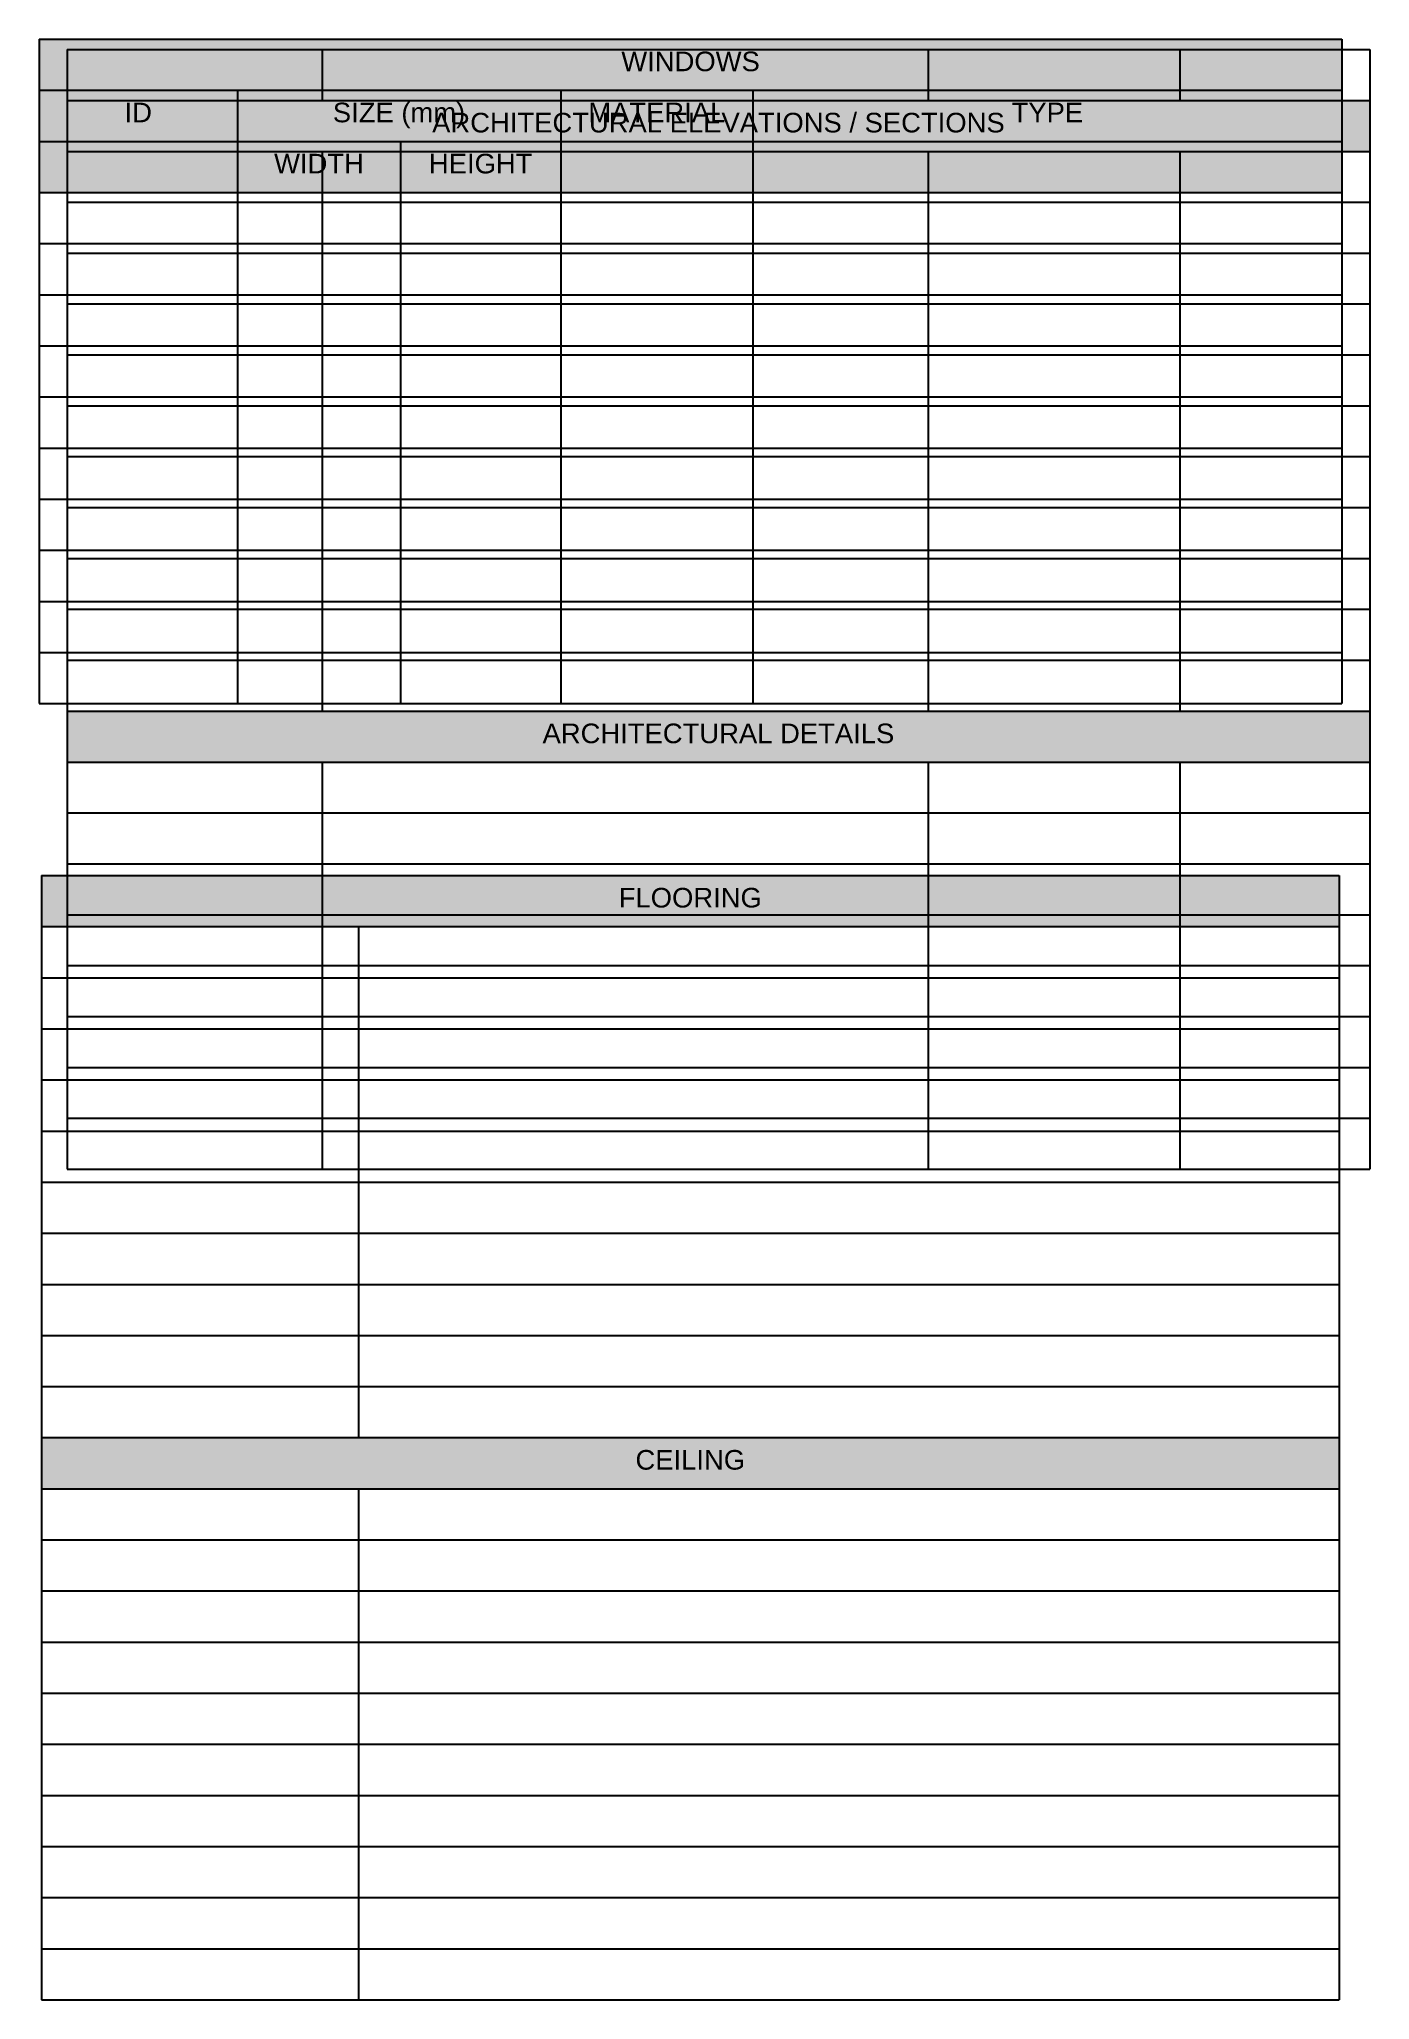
# Model space of a CAD drawing. Header units: inches. Extents: x 6.99 to 13.35, y 0.04 to 9.41.
import ezdxf

# ---------------------------------------------------------------- set-up
doc = ezdxf.new("R2010")
doc.units = ezdxf.units.IN
doc.layers.add('G-PAPR-GRAY', color=251, linetype='Continuous', lineweight=15)
doc.styles.add('SMALL', font='arial.ttf', dxfattribs={"height": 0.09375})
doc.styles.get("Standard").update_dxf_attribs({"font": 'swissc.ttf'})

# ---------------------------------------------------------------- blocks, each defined once
blk = doc.blocks.new('*T249')
at = {"layer": 'G-PAPR-GRAY', "color": 0, "linetype": 'ByBlock', "lineweight": -2, "transparency": 16777216}
for p, q in [((0, 0), (6.2252, 0)), ((0, 0), (0, -0.2443)), ((1.2189, 0), (1.2189, -0.2443)), ((4.1141, 0), (4.1141, -0.2443)), ((5.3181, 0), (5.3181, -0.2443)), ((6.2252, 0), (6.2252, -5.3526)), ((0, -0.4875), (6.2252, -0.4875)), ((0, -0.4875), (0, -3.1638)), ((1.2189, -0.4875), (1.2189, -3.1638)), ((4.1141, -0.4875), (4.1141, -3.1638)), ((5.3181, -0.4875), (5.3181, -3.1638)), ((0, -0.7307), (6.2252, -0.7307)), ((0, -0.9739), (6.2252, -0.9739)), ((0, -1.2171), (6.2252, -1.2171)), ((0, -1.4603), (6.2252, -1.4603)), ((0, -1.7035), (6.2252, -1.7035)), ((0, -1.9467), (6.2252, -1.9467)), ((0, -2.1899), (6.2252, -2.1899)), ((0, -2.4331), (6.2252, -2.4331)), ((0, -2.6763), (6.2252, -2.6763)), ((0, -2.9195), (6.2252, -2.9195)), ((0, -3.407), (6.2252, -3.407)), ((0, -3.407), (0, -5.3526)), ((1.2189, -3.407), (1.2189, -5.3526)), ((4.1141, -3.407), (4.1141, -5.3526)), ((5.3181, -3.407), (5.3181, -5.3526)), ((0, -3.6502), (6.2252, -3.6502)), ((0, -3.8934), (6.2252, -3.8934)), ((0, -4.1366), (6.2252, -4.1366)), ((0, -4.3798), (6.2252, -4.3798)), ((0, -4.623), (6.2252, -4.623)), ((0, -4.8662), (6.2252, -4.8662)), ((0, -5.1094), (6.2252, -5.1094)), ((0, -5.3526), (6.2252, -5.3526))]:
    blk.add_line(p, q, dxfattribs=at)
at = {"layer": 'G-PAPR-GRAY', "color": 7, "linetype": 'ByBlock', "lineweight": -2, "transparency": 16777216}
for p, q in [((0, -0.2443), (6.2252, -0.2443)), ((0, -0.2443), (0, -0.4875)), ((0, -3.1638), (6.2252, -3.1638)), ((0, -3.1638), (0, -3.407))]:
    blk.add_line(p, q, dxfattribs=at)
at = {"layer": 'G-PAPR-GRAY', "color": 9, "transparency": 16777216}
for points in [[(0, -0.2443), (0, -0.4875), (6.2252, -0.2443), (6.2252, -0.4875)], [(0, -3.1638), (0, -3.407), (6.2252, -3.1638), (6.2252, -3.407)]]:
    blk.add_solid(points, dxfattribs=at)
at = {"layer": 'G-PAPR-GRAY', "color": 7, "transparency": 16777216, "char_height": 0.09375, "attachment_point": 2, "style": 'SMALL'}
for s, insert, width in [('{\\fArial|b0|i0|c0;', (0.6094, -0.0591), 1.100665), ('{\\fArial|b0|i0|c0;ARCHITECTURAL ELEVATIONS / SECTIONS', (3.1126, -0.3034), 6.107), ('{\\fArial|b0|i0|c0;', (0.6094, -0.5466), 1.100665), ('{\\fArial|b0|i0|c0;', (2.6665, -0.5466), 2.776996), ('{\\fArial|b0|i0|c0;', (4.7161, -0.5466), 1.08584), ('{\\fArial|b0|i0|c0;', (5.7717, -0.5466), 0.788899), ('{\\fArial|b0|i0|c0;', (0.6094, -0.7898), 1.100665), ('{\\fArial|b0|i0|c0;', (2.6665, -0.7898), 2.776996), ('{\\fArial|b0|i0|c0;', (4.7161, -0.7898), 1.08584), ('{\\fArial|b0|i0|c0;', (5.7717, -0.7898), 0.788899), ('{\\fArial|b0|i0|c0;', (0.6094, -1.033), 1.100665), ('{\\fArial|b0|i0|c0;', (2.6665, -1.033), 2.776996), ('{\\fArial|b0|i0|c0;', (4.7161, -1.033), 1.08584), ('{\\fArial|b0|i0|c0;', (5.7717, -1.033), 0.788899), ('{\\fArial|b0|i0|c0;', (0.6094, -1.2762), 1.100665), ('{\\fArial|b0|i0|c0;', (2.6665, -1.2762), 2.776996), ('{\\fArial|b0|i0|c0;', (4.7161, -1.2762), 1.08584), ('{\\fArial|b0|i0|c0;', (5.7717, -1.2762), 0.788899), ('{\\fArial|b0|i0|c0;', (0.6094, -1.5194), 1.100665), ('{\\fArial|b0|i0|c0;', (2.6665, -1.5194), 2.776996), ('{\\fArial|b0|i0|c0;', (4.7161, -1.5194), 1.08584), ('{\\fArial|b0|i0|c0;', (5.7717, -1.5194), 0.788899), ('{\\fArial|b0|i0|c0;', (0.6094, -1.7626), 1.100665), ('{\\fArial|b0|i0|c0;', (2.6665, -1.7626), 2.776996), ('{\\fArial|b0|i0|c0;', (4.7161, -1.7626), 1.08584), ('{\\fArial|b0|i0|c0;', (5.7717, -1.7626), 0.788899), ('{\\fArial|b0|i0|c0;', (0.6094, -2.0058), 1.100665), ('{\\fArial|b0|i0|c0;', (2.6665, -2.0058), 2.776996), ('{\\fArial|b0|i0|c0;', (4.7161, -2.0058), 1.08584), ('{\\fArial|b0|i0|c0;', (5.7717, -2.0058), 0.788899), ('{\\fArial|b0|i0|c0;', (0.6094, -2.249), 1.100665), ('{\\fArial|b0|i0|c0;', (2.6665, -2.249), 2.776996), ('{\\fArial|b0|i0|c0;', (4.7161, -2.249), 1.08584), ('{\\fArial|b0|i0|c0;', (5.7717, -2.249), 0.788899), ('{\\fArial|b0|i0|c0;', (0.6094, -2.4922), 1.100665), ('{\\fArial|b0|i0|c0;', (2.6665, -2.4922), 2.776996), ('{\\fArial|b0|i0|c0;', (4.7161, -2.4922), 1.08584), ('{\\fArial|b0|i0|c0;', (5.7717, -2.4922), 0.788899), ('{\\fArial|b0|i0|c0;', (0.6094, -2.7354), 1.100665), ('{\\fArial|b0|i0|c0;', (2.6665, -2.7354), 2.776996), ('{\\fArial|b0|i0|c0;', (4.7161, -2.7354), 1.08584), ('{\\fArial|b0|i0|c0;', (5.7717, -2.7354), 0.788899), ('{\\fArial|b0|i0|c0;', (0.6094, -2.9786), 1.100665), ('{\\fArial|b0|i0|c0;ARCHITECTURAL DETAILS', (3.1126, -3.2229), 6.107), ('{\\fArial|b0|i0|c0;', (0.6094, -3.4661), 1.100665), ('{\\fArial|b0|i0|c0;', (2.6665, -3.4661), 2.776996), ('{\\fArial|b0|i0|c0;', (4.7161, -3.4661), 1.08584), ('{\\fArial|b0|i0|c0;', (5.7717, -3.4661), 0.788899), ('{\\fArial|b0|i0|c0;', (0.6094, -3.7093), 1.100665), ('{\\fArial|b0|i0|c0;', (2.6665, -3.7093), 2.776996), ('{\\fArial|b0|i0|c0;', (4.7161, -3.7093), 1.08584), ('{\\fArial|b0|i0|c0;', (5.7717, -3.7093), 0.788899), ('{\\fArial|b0|i0|c0;', (0.6094, -3.9525), 1.100665), ('{\\fArial|b0|i0|c0;', (2.6665, -3.9525), 2.776996), ('{\\fArial|b0|i0|c0;', (4.7161, -3.9525), 1.08584), ('{\\fArial|b0|i0|c0;', (5.7717, -3.9525), 0.788899), ('{\\fArial|b0|i0|c0;', (0.6094, -4.1957), 1.100665), ('{\\fArial|b0|i0|c0;', (2.6665, -4.1957), 2.776996), ('{\\fArial|b0|i0|c0;', (4.7161, -4.1957), 1.08584), ('{\\fArial|b0|i0|c0;', (5.7717, -4.1957), 0.788899), ('{\\fArial|b0|i0|c0;', (0.6094, -4.4389), 1.100665), ('{\\fArial|b0|i0|c0;', (2.6665, -4.4389), 2.776996), ('{\\fArial|b0|i0|c0;', (4.7161, -4.4389), 1.08584), ('{\\fArial|b0|i0|c0;', (5.7717, -4.4389), 0.788899), ('{\\fArial|b0|i0|c0;', (0.6094, -4.6821), 1.100665), ('{\\fArial|b0|i0|c0;', (2.6665, -4.6821), 2.776996), ('{\\fArial|b0|i0|c0;', (4.7161, -4.6821), 1.08584), ('{\\fArial|b0|i0|c0;', (5.7717, -4.6821), 0.788899), ('{\\fArial|b0|i0|c0;', (0.6094, -4.9253), 1.100665), ('{\\fArial|b0|i0|c0;', (2.6665, -4.9253), 2.776996), ('{\\fArial|b0|i0|c0;', (4.7161, -4.9253), 1.08584), ('{\\fArial|b0|i0|c0;', (5.7717, -4.9253), 0.788899), ('{\\fArial|b0|i0|c0;', (0.6094, -5.1685), 1.100665), ('{\\fArial|b0|i0|c0;', (2.6665, -5.1685), 2.776996), ('{\\fArial|b0|i0|c0;', (4.7161, -5.1685), 1.08584), ('{\\fArial|b0|i0|c0;', (5.7717, -5.1685), 0.788899)]:
    blk.add_mtext(s, dxfattribs=dict(at, insert=insert, width=width))
at = {"layer": 'G-PAPR-GRAY', "color": 0, "transparency": 16777216, "char_height": 0.12608, "attachment_point": 2}
for insert, width in [((2.6665, -0.0591), 2.776996), ((4.7161, -0.0591), 1.08584), ((5.7717, -0.0591), 0.788899), ((2.6665, -2.9786), 2.776996), ((4.7161, -2.9786), 1.08584), ((5.7717, -2.9786), 0.788899)]:
    blk.add_mtext('{\\fArial|b0|i0|c0;', dxfattribs=dict(at, insert=insert, width=width))
blk = doc.blocks.new('*T250')
at = {"layer": 'G-PAPR-GRAY', "color": 7, "linetype": 'ByBlock', "lineweight": -2, "transparency": 16777216}
for p, q in [((0, 0), (6.2252, 0)), ((0, 0), (0, -0.7328)), ((0, -0.2443), (6.2252, -0.2443)), ((0.9468, -0.2443), (0.9468, -0.7328)), ((2.4921, -0.2443), (2.4921, -0.7328)), ((3.4102, -0.2443), (3.4102, -0.7328)), ((6.2252, -0.2443), (6.2252, -0.7328)), ((0, -0.4886), (6.2252, -0.4886)), ((1.7271, -0.4886), (1.7271, -0.7328))]:
    blk.add_line(p, q, dxfattribs=at)
at = {"layer": 'G-PAPR-GRAY', "color": 0, "linetype": 'ByBlock', "lineweight": -2, "transparency": 16777216}
for p, q in [((6.2252, 0), (6.2252, -0.2443)), ((0, -0.7328), (6.2252, -0.7328)), ((0, -0.7328), (0, -3.1756)), ((0.9468, -0.7328), (0.9468, -3.1756)), ((1.7271, -0.7328), (1.7271, -3.1756)), ((2.4921, -0.7328), (2.4921, -3.1756)), ((3.4102, -0.7328), (3.4102, -3.1756)), ((6.2252, -0.7328), (6.2252, -3.1756)), ((0, -0.9771), (6.2252, -0.9771)), ((0, -1.2214), (6.2252, -1.2214)), ((0, -1.4657), (6.2252, -1.4657)), ((0, -1.71), (6.2252, -1.71)), ((0, -1.9542), (6.2252, -1.9542)), ((0, -2.1985), (6.2252, -2.1985)), ((0, -2.4428), (6.2252, -2.4428)), ((0, -2.6871), (6.2252, -2.6871)), ((0, -2.9314), (6.2252, -2.9314)), ((0, -3.1756), (6.2252, -3.1756))]:
    blk.add_line(p, q, dxfattribs=at)
at = {"layer": 'G-PAPR-GRAY', "color": 9, "transparency": 16777216}
for points in [[(0, 0), (0, -0.2443), (6.2252, 0), (6.2252, -0.2443)], [(0, -0.2443), (0, -0.4886), (0.9468, -0.2443), (0.9468, -0.4886)], [(0.9468, -0.2443), (0.9468, -0.4886), (2.4921, -0.2443), (2.4921, -0.4886)], [(2.4921, -0.2443), (2.4921, -0.4886), (3.4102, -0.2443), (3.4102, -0.4886)], [(3.4102, -0.2443), (3.4102, -0.4886), (6.2252, -0.2443), (6.2252, -0.4886)], [(0, -0.4886), (0, -0.7328), (0.9468, -0.4886), (0.9468, -0.7328)], [(0.9468, -0.4886), (0.9468, -0.7328), (1.7271, -0.4886), (1.7271, -0.7328)], [(1.7271, -0.4886), (1.7271, -0.7328), (2.4921, -0.4886), (2.4921, -0.7328)], [(2.4921, -0.4886), (2.4921, -0.7328), (3.4102, -0.4886), (3.4102, -0.7328)], [(3.4102, -0.4886), (3.4102, -0.7328), (6.2252, -0.4886), (6.2252, -0.7328)]]:
    blk.add_solid(points, dxfattribs=at)
at = {"layer": 'G-PAPR-GRAY', "color": 7, "transparency": 16777216, "char_height": 0.09375, "attachment_point": 2, "style": 'SMALL'}
for s, insert, width in [('{\\fArial|b0|i0|c0;WINDOWS', (3.1126, -0.0591), 6.107), ('{\\fArial|b0|i0|c0;ID', (0.4734, -0.3034), 0.828587), ('{\\fArial|b0|i0|c0;SIZE (mm)', (1.7195, -0.3034), 1.427158), ('{\\fArial|b0|i0|c0;MATERIAL', (2.9512, -0.3034), 0.799816), ('{\\fArial|b0|i0|c0;TYPE', (4.8177, -0.3034), 2.696839), ('{\\fArial|b0|i0|c0;', (0.4734, -0.5477), 0.828587), ('{\\fArial|b0|i0|c0;WIDTH', (1.337, -0.5477), 0.662128), ('{\\fArial|b0|i0|c0;HEIGHT', (2.1096, -0.5477), 0.64683), ('{\\fArial|b0|i0|c0;', (2.9512, -0.5477), 0.799816), ('{\\fArial|b0|i0|c0;', (4.8177, -0.5477), 2.696839), ('{\\fArial|b0|i0|c0;', (0.4734, -0.7919), 0.828587), ('{\\fArial|b0|i0|c0;', (1.337, -0.7919), 0.662128), ('{\\fArial|b0|i0|c0;', (2.1096, -0.7919), 0.64683), ('{\\fArial|b0|i0|c0;', (2.9512, -0.7919), 0.799816), ('{\\fArial|b0|i0|c0;', (4.8177, -0.7919), 2.696839), ('{\\fArial|b0|i0|c0;', (0.4734, -1.0362), 0.828587), ('{\\fArial|b0|i0|c0;', (0.4734, -1.2805), 0.828587), ('{\\fArial|b0|i0|c0;', (1.337, -1.2805), 0.662128), ('{\\fArial|b0|i0|c0;', (2.9512, -1.2805), 0.799816), ('{\\fArial|b0|i0|c0;', (4.8177, -1.2805), 2.696839), ('{\\fArial|b0|i0|c0;', (0.4734, -1.5248), 0.828587), ('{\\fArial|b0|i0|c0;', (1.337, -1.5248), 0.662128), ('{\\fArial|b0|i0|c0;', (2.1096, -1.5248), 0.64683), ('{\\fArial|b0|i0|c0;', (2.9512, -1.5248), 0.799816), ('{\\fArial|b0|i0|c0;', (4.8177, -1.5248), 2.696839), ('{\\fArial|b0|i0|c0;', (0.4734, -1.7691), 0.828587), ('{\\fArial|b0|i0|c0;', (1.337, -1.7691), 0.662128), ('{\\fArial|b0|i0|c0;', (2.1096, -1.7691), 0.64683), ('{\\fArial|b0|i0|c0;', (2.9512, -1.7691), 0.799816), ('{\\fArial|b0|i0|c0;', (4.8177, -1.7691), 2.696839), ('{\\fArial|b0|i0|c0;', (0.4734, -2.0133), 0.828587), ('{\\fArial|b0|i0|c0;', (1.337, -2.0133), 0.662128), ('{\\fArial|b0|i0|c0;', (2.1096, -2.0133), 0.64683), ('{\\fArial|b0|i0|c0;', (2.9512, -2.0133), 0.799816), ('{\\fArial|b0|i0|c0;', (4.8177, -2.0133), 2.696839), ('{\\fArial|b0|i0|c0;', (0.4734, -2.2576), 0.828587), ('{\\fArial|b0|i0|c0;', (1.337, -2.2576), 0.662128), ('{\\fArial|b0|i0|c0;', (2.1096, -2.2576), 0.64683), ('{\\fArial|b0|i0|c0;', (2.9512, -2.2576), 0.799816), ('{\\fArial|b0|i0|c0;', (4.8177, -2.2576), 2.696839), ('{\\fArial|b0|i0|c0;', (0.4734, -2.5019), 0.828587), ('{\\fArial|b0|i0|c0;', (1.337, -2.5019), 0.662128), ('{\\fArial|b0|i0|c0;', (2.1096, -2.5019), 0.64683), ('{\\fArial|b0|i0|c0;', (2.9512, -2.5019), 0.799816), ('{\\fArial|b0|i0|c0;', (4.8177, -2.5019), 2.696839), ('{\\fArial|b0|i0|c0;', (0.4734, -2.7462), 0.828587), ('{\\fArial|b0|i0|c0;', (1.337, -2.7462), 0.662128), ('{\\fArial|b0|i0|c0;', (2.1096, -2.7462), 0.64683), ('{\\fArial|b0|i0|c0;', (2.9512, -2.7462), 0.799816), ('{\\fArial|b0|i0|c0;', (4.8177, -2.7462), 2.696839), ('{\\fArial|b0|i0|c0;', (0.4734, -2.9905), 0.828587), ('{\\fArial|b0|i0|c0;', (1.337, -2.9905), 0.662128), ('{\\fArial|b0|i0|c0;', (2.1096, -2.9905), 0.64683), ('{\\fArial|b0|i0|c0;', (2.9512, -2.9905), 0.799816), ('{\\fArial|b0|i0|c0;', (4.8177, -2.9905), 2.696839)]:
    blk.add_mtext(s, dxfattribs=dict(at, insert=insert, width=width))
at = {"layer": 'G-PAPR-GRAY', "color": 0, "transparency": 16777216, "char_height": 0.12608, "attachment_point": 2}
for insert, width in [((1.337, -1.0362), 0.662128), ((2.1096, -1.0362), 0.64683), ((2.9512, -1.0362), 0.799816), ((4.8177, -1.0362), 2.696839), ((2.1096, -1.2805), 0.64683)]:
    blk.add_mtext('{\\fArial|b0|i0|c0;', dxfattribs=dict(at, insert=insert, width=width))
blk = doc.blocks.new('*T251')
at = {"layer": 'G-PAPR-GRAY', "color": 7, "linetype": 'ByBlock', "lineweight": -2, "transparency": 16777216}
for p, q in [((0, 0), (6.201, 0)), ((0, 0), (0, -0.2443)), ((0, -2.6871), (6.201, -2.6871)), ((0, -2.6871), (0, -2.9314))]:
    blk.add_line(p, q, dxfattribs=at)
at = {"layer": 'G-PAPR-GRAY', "color": 0, "linetype": 'ByBlock', "lineweight": -2, "transparency": 16777216}
for p, q in [((6.201, 0), (6.201, -5.3742)), ((0, -0.2443), (6.201, -0.2443)), ((0, -0.2443), (0, -2.6871)), ((1.5142, -0.2443), (1.5142, -2.6871)), ((0, -0.4886), (6.201, -0.4886)), ((0, -0.7328), (6.201, -0.7328)), ((0, -0.9771), (6.201, -0.9771)), ((0, -1.2214), (6.201, -1.2214)), ((0, -1.4657), (6.201, -1.4657)), ((0, -1.71), (6.201, -1.71)), ((0, -1.9542), (6.201, -1.9542)), ((0, -2.1985), (6.201, -2.1985)), ((0, -2.4428), (6.201, -2.4428)), ((0, -2.9314), (6.201, -2.9314)), ((0, -2.9314), (0, -5.3742)), ((1.5142, -2.9314), (1.5142, -5.3742)), ((0, -3.1756), (6.201, -3.1756)), ((0, -3.4199), (6.201, -3.4199)), ((0, -3.6642), (6.201, -3.6642)), ((0, -3.9085), (6.201, -3.9085)), ((0, -4.1528), (6.201, -4.1528)), ((0, -4.397), (6.201, -4.397)), ((0, -4.6413), (6.201, -4.6413)), ((0, -4.8856), (6.201, -4.8856)), ((0, -5.1299), (6.201, -5.1299)), ((0, -5.3742), (6.201, -5.3742))]:
    blk.add_line(p, q, dxfattribs=at)
at = {"layer": 'G-PAPR-GRAY', "color": 9, "transparency": 16777216}
for points in [[(0, 0), (0, -0.2443), (6.201, 0), (6.201, -0.2443)], [(0, -2.6871), (0, -2.9314), (6.201, -2.6871), (6.201, -2.9314)]]:
    blk.add_solid(points, dxfattribs=at)
at = {"layer": 'G-PAPR-GRAY', "color": 7, "transparency": 16777216, "char_height": 0.09375, "attachment_point": 2, "style": 'SMALL'}
for s, insert, width in [('{\\fArial|b0|i0|c0;FLOORING', (3.1005, -0.0591), 6.082817), ('{\\fArial|b0|i0|c0;', (0.7571, -0.3034), 1.396037), ('{\\fArial|b0|i0|c0;', (3.8576, -0.3034), 4.56858), ('{\\fArial|b0|i0|c0;', (0.7571, -0.5477), 1.396037), ('{\\fArial|b0|i0|c0;', (3.8576, -0.5477), 4.56858), ('{\\fArial|b0|i0|c0;', (0.7571, -0.7919), 1.396037), ('{\\fArial|b0|i0|c0;', (3.8576, -0.7919), 4.56858), ('{\\fArial|b0|i0|c0;', (0.7571, -1.0362), 1.396037), ('{\\fArial|b0|i0|c0;', (3.8576, -1.0362), 4.56858), ('{\\fArial|b0|i0|c0;', (0.7571, -1.2805), 1.396037), ('{\\fArial|b0|i0|c0;', (3.8576, -1.2805), 4.56858), ('{\\fArial|b0|i0|c0;', (0.7571, -1.5248), 1.396037), ('{\\fArial|b0|i0|c0;', (3.8576, -1.5248), 4.56858), ('{\\fArial|b0|i0|c0;', (0.7571, -1.7691), 1.396037), ('{\\fArial|b0|i0|c0;', (3.8576, -1.7691), 4.56858), ('{\\fArial|b0|i0|c0;', (0.7571, -2.0133), 1.396037), ('{\\fArial|b0|i0|c0;', (3.8576, -2.0133), 4.56858), ('{\\fArial|b0|i0|c0;', (0.7571, -2.2576), 1.396037), ('{\\fArial|b0|i0|c0;', (3.8576, -2.2576), 4.56858), ('{\\fArial|b0|i0|c0;', (0.7571, -2.5019), 1.396037), ('{\\fArial|b0|i0|c0;', (3.8576, -2.5019), 4.56858), ('{\\fArial|b0|i0|c0;CEILING', (3.1005, -2.7462), 6.082817), ('{\\fArial|b0|i0|c0;', (0.7571, -2.9905), 1.396037), ('{\\fArial|b0|i0|c0;', (3.8576, -2.9905), 4.56858), ('{\\fArial|b0|i0|c0;', (0.7571, -3.2347), 1.396037), ('{\\fArial|b0|i0|c0;', (3.8576, -3.2347), 4.56858), ('{\\fArial|b0|i0|c0;', (0.7571, -3.479), 1.396037), ('{\\fArial|b0|i0|c0;', (3.8576, -3.479), 4.56858), ('{\\fArial|b0|i0|c0;', (0.7571, -3.7233), 1.396037), ('{\\fArial|b0|i0|c0;', (3.8576, -3.7233), 4.56858), ('{\\fArial|b0|i0|c0;', (0.7571, -3.9676), 1.396037), ('{\\fArial|b0|i0|c0;', (3.8576, -3.9676), 4.56858), ('{\\fArial|b0|i0|c0;', (0.7571, -4.2119), 1.396037), ('{\\fArial|b0|i0|c0;', (3.8576, -4.2119), 4.56858), ('{\\fArial|b0|i0|c0;', (0.7571, -4.4561), 1.396037), ('{\\fArial|b0|i0|c0;', (3.8576, -4.4561), 4.56858), ('{\\fArial|b0|i0|c0;', (0.7571, -4.7004), 1.396037), ('{\\fArial|b0|i0|c0;', (3.8576, -4.7004), 4.56858), ('{\\fArial|b0|i0|c0;', (0.7571, -4.9447), 1.396037), ('{\\fArial|b0|i0|c0;', (3.8576, -4.9447), 4.56858), ('{\\fArial|b0|i0|c0;', (0.7571, -5.189), 1.396037), ('{\\fArial|b0|i0|c0;', (3.8576, -5.189), 4.56858)]:
    blk.add_mtext(s, dxfattribs=dict(at, insert=insert, width=width))

msp = doc.modelspace()

# ---------------------------------------------------------------- block references
for name, p in [('*T250', (6.987, 9.4127)), ('*T249', (7.1201, 9.3642)), ('*T251', (6.9978, 5.415))]:
    msp.add_blockref(name, p)

doc.saveas('drawing.dxf')
